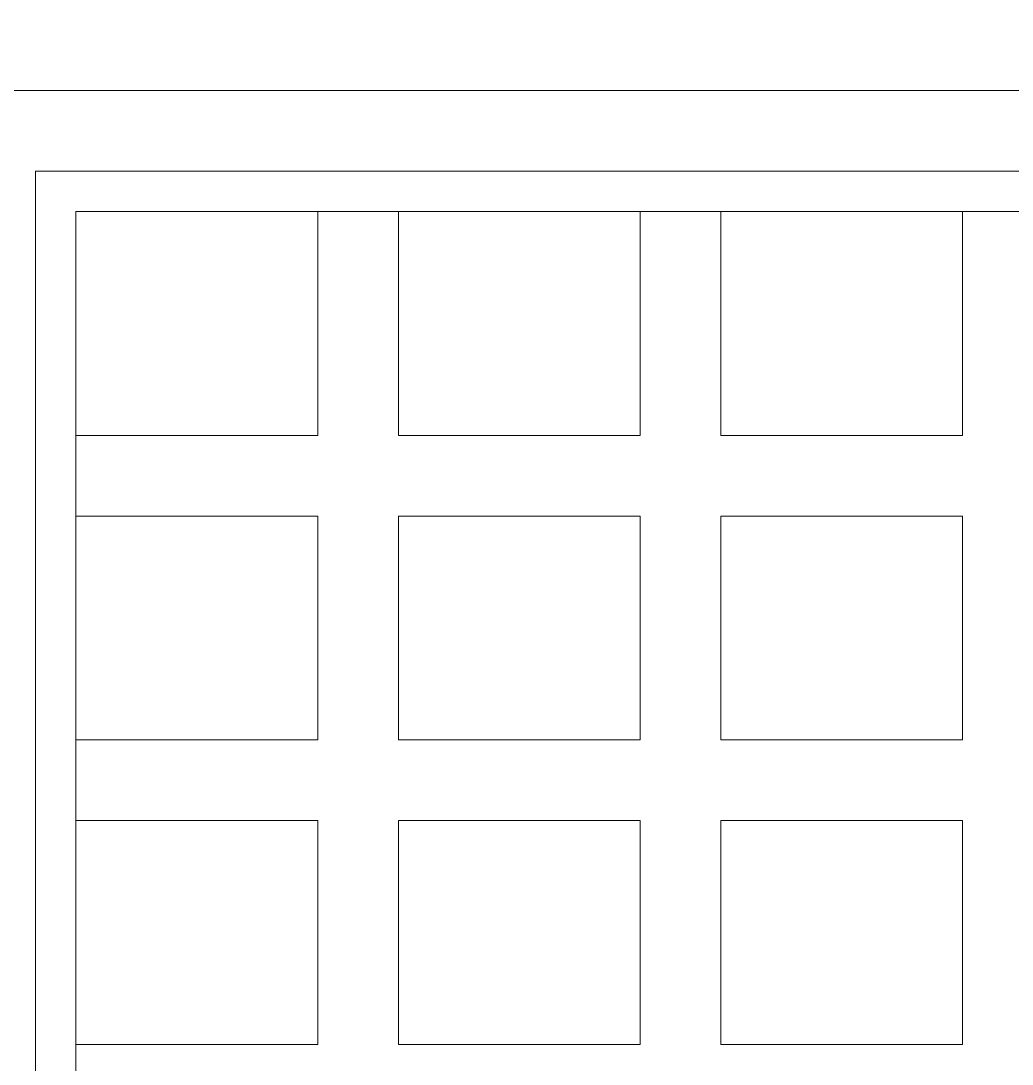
# Model space of a CAD drawing. Header units: millimetres. Extents: x 3554773 to 3850347, y -1853213 to -1653133.
# Drawn here: x 3619310 to 3621797, y -1699163 to -1696545 of the extents above; entities that cross this region are included whole.
import ezdxf

# ---------------------------------------------------------------- set-up
doc = ezdxf.new("R2010")
doc.units = ezdxf.units.MM
doc.header["$MEASUREMENT"] = 0
doc.set_wipeout_variables(frame=1)
doc.linetypes.add('Wipeout_Contour', pattern=[1000, 0, -1000])
doc.layers.add('Structural - Bearing', color=7, linetype='Continuous')
doc.layers.add('Structural - Bearing_Pen_No__3', color=7, linetype='Continuous', lineweight=18, true_color=0xff6600)

msp = doc.modelspace()

# ---------------------------------------------------------------- wipeouts: each hides what was drawn before it
at = {"color": 254, "linetype": 'Wipeout_Contour', "lineweight": 0, "ltscale": 32554641.88997252}
msp.add_wipeout([(3618066.4, -1696720.4), (3618066.4, -1706321.2), (3634378.4, -1706321.2), (3634378.4, -1696720.4), (3633300, -1696720.4), (3633300, -1704000.2), (3619144.9, -1704000.2), (3619144.9, -1696720.4)], dxfattribs=at).dxf.layer = 'Structural - Bearing'

# ---------------------------------------------------------------- next in the draw order: wipeouts: each hides what was drawn before it
at = {"color": 254, "linetype": 'Wipeout_Contour', "lineweight": 0, "ltscale": 16275190.16328076}
msp.add_wipeout([(3618066.4, -1695008.9), (3618066.4, -1696720.4), (3634378.4, -1696720.4), (3634378.4, -1695008.9)], dxfattribs=at).dxf.layer = 'Structural - Bearing'
at = {"color": 254, "linetype": 'Wipeout_Contour', "lineweight": 0, "ltscale": 16270829.67571614}
msp.add_wipeout([(3619347.1, -1703798), (3619347.1, -1696922.6), (3619144.9, -1696922.6), (3619144.9, -1703798)], dxfattribs=at).dxf.layer = 'Structural - Bearing'
at = {"color": 254, "linetype": 'Wipeout_Contour', "lineweight": 0, "ltscale": 16271044.0631919}
msp.add_wipeout([(3620257.1, -1698349.4), (3620863.7, -1698349.4), (3620863.7, -1697787.7), (3620257.1, -1697787.7)], dxfattribs=at).dxf.layer = 'Structural - Bearing'
at = {"color": 254, "linetype": 'Wipeout_Contour', "lineweight": 0, "ltscale": 16271768.412792}
msp.add_wipeout([(3621065.9, -1697787.7), (3621065.9, -1698349.4), (3621672.6, -1698349.4), (3621672.6, -1697787.7)], dxfattribs=at).dxf.layer = 'Structural - Bearing'
at = {"color": 254, "linetype": 'Wipeout_Contour', "lineweight": 0, "ltscale": 16271364.80344155}
msp.add_wipeout([(3620257.1, -1699113.3), (3620863.7, -1699113.3), (3620863.7, -1698551.6), (3620257.1, -1698551.6)], dxfattribs=at).dxf.layer = 'Structural - Bearing'
at = {"color": 254, "linetype": 'Wipeout_Contour', "lineweight": 0, "ltscale": 16272089.13876395}
msp.add_wipeout([(3621065.9, -1699113.3), (3621672.6, -1699113.3), (3621672.6, -1698551.6), (3621065.9, -1698551.6)], dxfattribs=at).dxf.layer = 'Structural - Bearing'

# ---------------------------------------------------------------- next in the draw order: linework, layer by layer
at = {"layer": 'Structural - Bearing_Pen_No__3', "linetype": 'Continuous'}
for p, q in [((3620863.7, -1697787.7), (3620257.1, -1697787.7)), ((3620257.1, -1698349.4), (3620257.1, -1697787.7)), ((3620863.7, -1697787.7), (3620863.7, -1698349.4)), ((3621672.6, -1697787.7), (3621065.9, -1697787.7)), ((3621065.9, -1698349.4), (3621065.9, -1697787.7)), ((3621672.6, -1697787.7), (3621672.6, -1698349.4)), ((3620257.1, -1698349.4), (3620863.7, -1698349.4)), ((3621065.9, -1698349.4), (3621672.6, -1698349.4)), ((3620257.1, -1699113.3), (3620257.1, -1698551.6)), ((3620257.1, -1698551.6), (3620863.7, -1698551.6)), ((3620863.7, -1698551.6), (3620863.7, -1699113.3)), ((3621065.9, -1699113.3), (3621065.9, -1698551.6)), ((3621065.9, -1698551.6), (3621672.6, -1698551.6)), ((3621672.6, -1698551.6), (3621672.6, -1699113.3)), ((3620257.1, -1699113.3), (3620863.7, -1699113.3)), ((3621065.9, -1699113.3), (3621672.6, -1699113.3))]:
    msp.add_line(p, q, dxfattribs=at)

# ---------------------------------------------------------------- next in the draw order: wipeouts: each hides what was drawn before it
at = {"color": 254, "linetype": 'Wipeout_Contour', "lineweight": 0, "ltscale": 24413409.01902749}
msp.add_wipeout([(3619144.9, -1696720.4), (3619144.9, -1696922.6), (3619347.1, -1696922.6), (3633097.7, -1696922.6), (3633300, -1696922.6), (3633300, -1696720.4)], dxfattribs=at).dxf.layer = 'Structural - Bearing'
at = {"color": 254, "linetype": 'Wipeout_Contour', "lineweight": 0, "ltscale": 16270965.46358069}
msp.add_wipeout([(3619448.2, -1697023.8), (3619347.1, -1697023.8), (3619347.1, -1703696.9), (3619448.2, -1703696.9)], dxfattribs=at).dxf.layer = 'Structural - Bearing'

# ---------------------------------------------------------------- next in the draw order: linework, layer by layer
at = {"layer": 'Structural - Bearing_Pen_No__3', "linetype": 'Continuous'}
msp.add_line((3633300, -1696720.4), (3619144.9, -1696720.4), dxfattribs=at)

# ---------------------------------------------------------------- next in the draw order: wipeouts: each hides what was drawn before it
at = {"color": 254, "linetype": 'Wipeout_Contour', "lineweight": 0, "ltscale": 24413493.85992872}
msp.add_wipeout([(3619347.1, -1696922.6), (3619347.1, -1697023.8), (3619448.2, -1697023.8), (3632996.6, -1697023.8), (3633097.7, -1697023.8), (3633097.7, -1696922.6)], dxfattribs=at).dxf.layer = 'Structural - Bearing'
at = {"color": 254, "linetype": 'Wipeout_Contour', "lineweight": 0, "ltscale": 16270319.7206794}
msp.add_wipeout([(3620054.9, -1697787.7), (3619448.2, -1697787.7), (3619448.2, -1698349.4), (3620054.9, -1698349.4)], dxfattribs=at).dxf.layer = 'Structural - Bearing'
at = {"color": 254, "linetype": 'Wipeout_Contour', "lineweight": 0, "ltscale": 16270640.47520789}
msp.add_wipeout([(3620054.9, -1698551.6), (3619448.2, -1698551.6), (3619448.2, -1699113.3), (3620054.9, -1699113.3)], dxfattribs=at).dxf.layer = 'Structural - Bearing'

# ---------------------------------------------------------------- next in the draw order: linework, layer by layer
at = {"layer": 'Structural - Bearing_Pen_No__3', "linetype": 'Continuous'}
for p, q in [((3619347.1, -1703798), (3619347.1, -1696922.6)), ((3619347.1, -1696922.6), (3633097.7, -1696922.6)), ((3619448.2, -1697787.7), (3620054.9, -1697787.7)), ((3619448.2, -1697787.7), (3619448.2, -1698349.4)), ((3620054.9, -1697787.7), (3620054.9, -1698349.4)), ((3620054.9, -1698349.4), (3619448.2, -1698349.4)), ((3619448.2, -1698349.4), (3619448.2, -1698551.6)), ((3619448.2, -1698551.6), (3620054.9, -1698551.6)), ((3619448.2, -1698551.6), (3619448.2, -1699113.3)), ((3620054.9, -1698551.6), (3620054.9, -1699113.3)), ((3620054.9, -1699113.3), (3619448.2, -1699113.3)), ((3619448.2, -1699113.3), (3619448.2, -1699315.5))]:
    msp.add_line(p, q, dxfattribs=at)

# ---------------------------------------------------------------- next in the draw order: wipeouts: each hides what was drawn before it
at = {"color": 254, "linetype": 'Wipeout_Contour', "lineweight": 0, "ltscale": 16269998.99491433}
msp.add_wipeout([(3619448.2, -1697023.8), (3619448.2, -1697585.5), (3620054.9, -1697585.5), (3620054.9, -1697023.8)], dxfattribs=at).dxf.layer = 'Structural - Bearing'
at = {"color": 254, "linetype": 'Wipeout_Contour', "lineweight": 0, "ltscale": 16270723.35170494}
msp.add_wipeout([(3620257.1, -1697023.8), (3620257.1, -1697585.5), (3620863.7, -1697585.5), (3620863.7, -1697023.8)], dxfattribs=at).dxf.layer = 'Structural - Bearing'
at = {"color": 254, "linetype": 'Wipeout_Contour', "lineweight": 0, "ltscale": 16271447.71558204}
msp.add_wipeout([(3621672.6, -1697023.8), (3621065.9, -1697023.8), (3621065.9, -1697585.5), (3621672.6, -1697585.5)], dxfattribs=at).dxf.layer = 'Structural - Bearing'

# ---------------------------------------------------------------- next in the draw order: linework, layer by layer
at = {"layer": 'Structural - Bearing_Pen_No__3', "linetype": 'Continuous'}
for p, q in [((3619448.2, -1697023.8), (3619448.2, -1697585.5)), ((3620054.9, -1697023.8), (3619448.2, -1697023.8)), ((3620257.1, -1697023.8), (3620054.9, -1697023.8)), ((3620054.9, -1697023.8), (3620054.9, -1697585.5)), ((3620257.1, -1697585.5), (3620257.1, -1697023.8)), ((3620863.7, -1697023.8), (3620257.1, -1697023.8)), ((3621065.9, -1697023.8), (3620863.7, -1697023.8)), ((3620863.7, -1697023.8), (3620863.7, -1697585.5)), ((3621065.9, -1697585.5), (3621065.9, -1697023.8)), ((3621672.6, -1697023.8), (3621065.9, -1697023.8)), ((3621874.8, -1697023.8), (3621672.6, -1697023.8)), ((3621672.6, -1697023.8), (3621672.6, -1697585.5)), ((3620054.9, -1697585.5), (3619448.2, -1697585.5)), ((3619448.2, -1697585.5), (3619448.2, -1697787.7)), ((3620863.7, -1697585.5), (3620257.1, -1697585.5)), ((3621065.9, -1697585.5), (3621672.6, -1697585.5))]:
    msp.add_line(p, q, dxfattribs=at)

doc.saveas('drawing.dxf')
